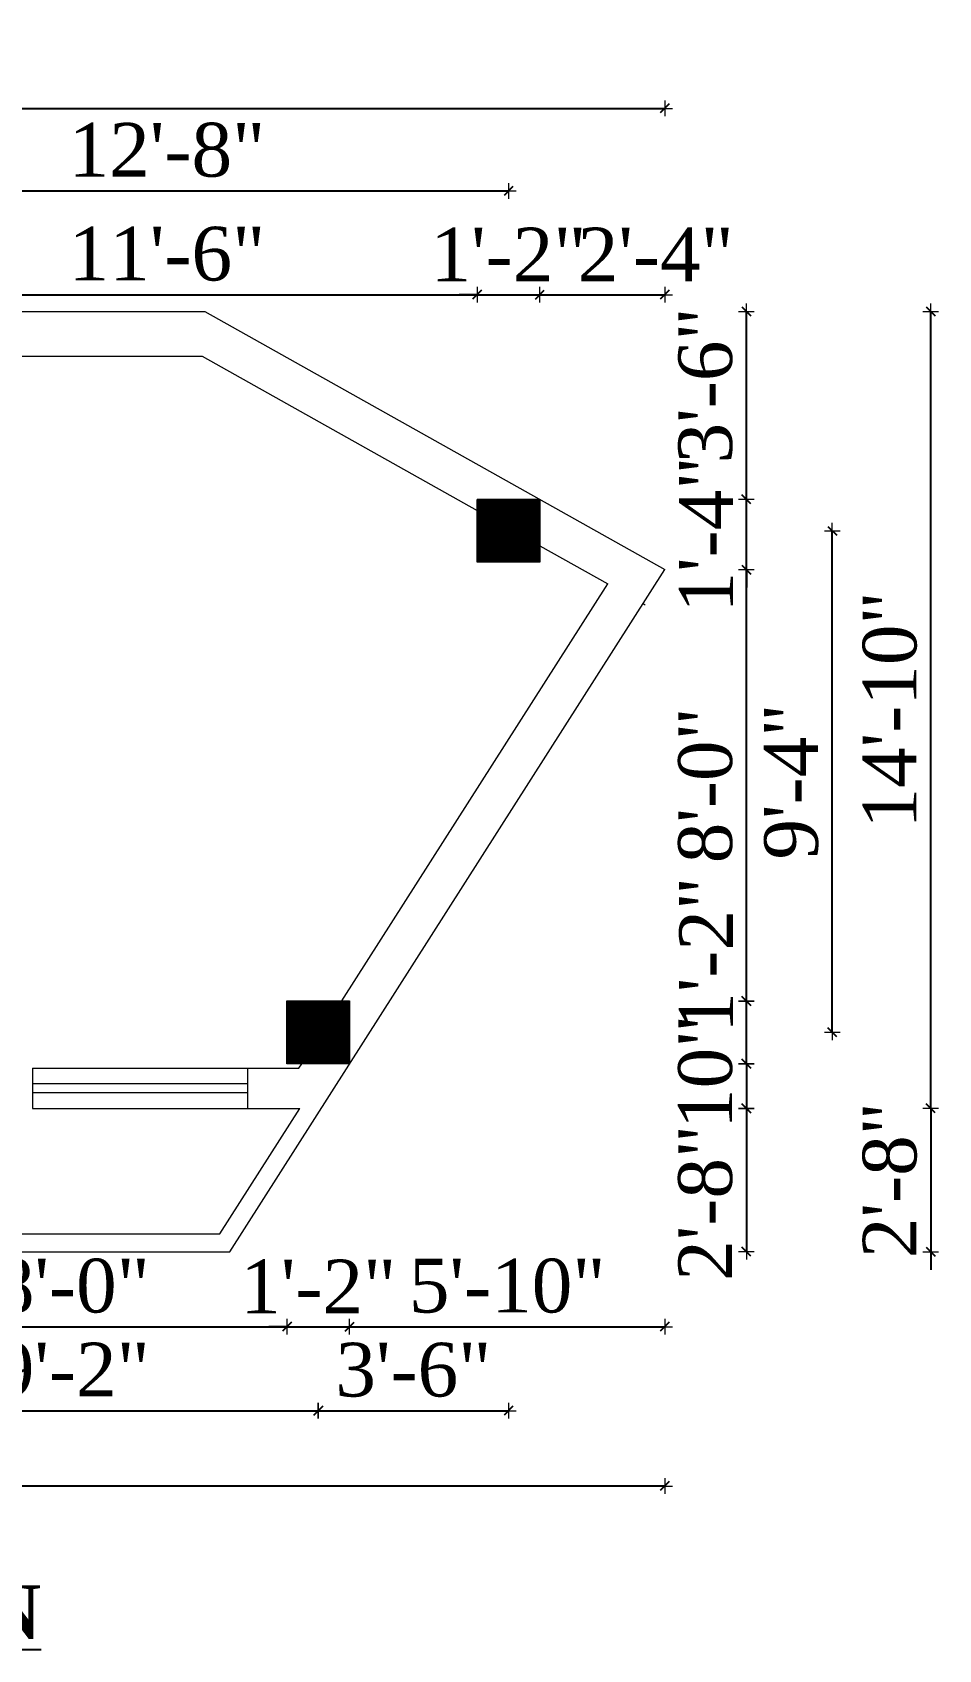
# Model space of a CAD drawing. Header units: inches. Extents: x 4069 to 291496, y -47643 to 12535.
# Drawn here: x 38452.9 to 38655.1, y 916.4 to 1277.6 of the extents above; entities that cross this region are included whole.
import ezdxf

# ---------------------------------------------------------------- set-up
doc = ezdxf.new("R2010")
doc.units = ezdxf.units.IN
doc.header["$LTSCALE"] = 5
doc.header["$MEASUREMENT"] = 0
doc.layers.add('A-WALL', color=7, linetype='Continuous', lineweight=9)
doc.layers.add('Dimension', color=7, linetype='Continuous', lineweight=18)
doc.layers.add('dim line', color=7, linetype='Continuous', lineweight=15, true_color=0xfab2b2)
doc.layers.add('TEXT', color=6, linetype='Continuous')
doc.styles.add('ordinary', font='times.ttf')
doc.dimstyles.new('Copy of 96', dxfattribs={"dimtxt": 7, "dimasz": 4, "dimexe": 0.5, "dimexo": 0.5, "dimgap": 3, "dimtad": 1, "dimdec": 1, "dimzin": 11, "dimdsep": 46, "dimlunit": 4, "dimtxsty": 'ordinary', "dimblk": 'OBLIQUE', "dimcen": 0.09, "dimse1": 1, "dimse2": 1, "dimclrt": 6, "dimazin": 0, "dimtfac": 1, "dimtdec": 1, "dimtix": 1, "dimtmove": 2, "dimatfit": 3, "dimldrblk": 'leader', "dimfxl": 0.5, "dimfxlon": 1, "dimtolj": 1, "dimtzin": 0, "dimarcsym": 0})
pattern_1 = [(45, (13867.98235, -442.42636), (-0.08838834765, 0.08838834765), [])]

# ---------------------------------------------------------------- blocks, each defined once
blk = doc.blocks.new('oblique')
at = {"color": 0, "lineweight": -2}
blk.add_line((0.25, 0.25), (-0.25, -0.25), dxfattribs=at)
at = {"layer": 'dim line', "lineweight": 9}
for p, q in [((-0.4375, 0), (0.4375, 0)), ((0, 0.4375), (0, -0.4375))]:
    blk.add_line(p, q, dxfattribs=at)
blk = doc.blocks.new('*D1755')
at = {"layer": 'A-WALL', "color": 0, "lineweight": -2, "ltscale": 5, "transparency": 16777216}
blk.add_line((38413.68, 988.54), (38509.68, 988.54), dxfattribs=at)
at = {"layer": 'Defpoints', "color": 0, "ltscale": 5, "transparency": 16777216}
for p in [(38413.68, 1047.29, -58.17), (38509.68, 1047.29), (38509.68, 988.54)]:
    blk.add_point(p, dxfattribs=at)
at = {"layer": 'A-WALL', "color": 0, "lineweight": -2, "ltscale": 5, "transparency": 16777216, "xscale": 4, "yscale": 4, "zscale": 4, "rotation": 180}
blk.add_blockref('oblique', (38413.68, 988.54), dxfattribs=at)
at = {"layer": 'A-WALL', "color": 0, "lineweight": -2, "ltscale": 5, "transparency": 16777216, "xscale": 4, "yscale": 4, "zscale": 4}
blk.add_blockref('oblique', (38509.68, 988.54), dxfattribs=at)
at = {"layer": 'A-WALL', "color": 6, "ltscale": 5, "transparency": 16777216, "insert": (38461.68, 997.64), "char_height": 12, "attachment_point": 5, "style": 'ordinary'}
blk.add_mtext('\\A1;8\'-0"', dxfattribs=at)
blk = doc.blocks.new('_OBLIQUE')
at = {"color": 0, "linetype": 'ByBlock'}
blk.add_line((-0.5, -0.5), (0.5, 0.5), dxfattribs=at)
blk = doc.blocks.new('leader')
at = {"layer": 'Dimension'}
for p, q in [((0, -4.328), (0, 4.328)), ((-4.424, 0), (4.424, 0))]:
    blk.add_line(p, q, dxfattribs=at)
blk = doc.blocks.new('*D1756')
at = {"layer": 'A-WALL', "color": 0, "lineweight": -2, "ltscale": 5, "transparency": 16777216}
for p, q in [((38509.68, 988.54), (38505.68, 988.54)), ((38509.68, 988.54), (38523.68, 988.54)), ((38523.68, 988.54), (38527.68, 988.54))]:
    blk.add_line(p, q, dxfattribs=at)
at = {"layer": 'Defpoints', "color": 0, "ltscale": 5, "transparency": 16777216}
for p in [(38509.68, 1047.29), (38523.68, 1047.29, -58.17), (38523.68, 988.54)]:
    blk.add_point(p, dxfattribs=at)
at = {"layer": 'A-WALL', "color": 0, "lineweight": -2, "ltscale": 5, "transparency": 16777216, "xscale": 4, "yscale": 4, "zscale": 4}
blk.add_blockref('oblique', (38509.68, 988.54), dxfattribs=at)
at = {"layer": 'A-WALL', "color": 0, "lineweight": -2, "ltscale": 5, "transparency": 16777216, "xscale": 4, "yscale": 4, "zscale": 4, "rotation": 180}
blk.add_blockref('oblique', (38523.68, 988.54), dxfattribs=at)
at = {"layer": 'A-WALL', "color": 6, "ltscale": 5, "transparency": 16777216, "insert": (38516.68, 997.54), "char_height": 12, "attachment_point": 5, "style": 'ordinary'}
blk.add_mtext('\\A1;1\'-2"', dxfattribs=at)
blk = doc.blocks.new('*D1758')
at = {"layer": 'A-WALL', "color": 0, "lineweight": -2, "ltscale": 5, "transparency": 16777216}
blk.add_line((38406.68, 969.79), (38516.68, 969.79), dxfattribs=at)
at = {"layer": 'Defpoints', "color": 0, "ltscale": 5, "transparency": 16777216}
for p in [(38406.68, 1054.29, -58.17), (38516.68, 1054.29, -58.17), (38516.68, 969.79)]:
    blk.add_point(p, dxfattribs=at)
at = {"layer": 'A-WALL', "color": 0, "lineweight": -2, "ltscale": 5, "transparency": 16777216, "xscale": 4, "yscale": 4, "zscale": 4, "rotation": 180}
blk.add_blockref('oblique', (38406.68, 969.79), dxfattribs=at)
at = {"layer": 'A-WALL', "color": 0, "lineweight": -2, "ltscale": 5, "transparency": 16777216, "xscale": 4, "yscale": 4, "zscale": 4}
blk.add_blockref('oblique', (38516.68, 969.79), dxfattribs=at)
at = {"layer": 'A-WALL', "color": 6, "ltscale": 5, "transparency": 16777216, "insert": (38461.68, 978.91), "char_height": 12, "attachment_point": 5, "style": 'ordinary'}
blk.add_mtext('\\A1;9\'-2"', dxfattribs=at)
blk = doc.blocks.new('*D1711')
at = {"layer": 'A-WALL', "color": 0, "lineweight": -2, "ltscale": 5, "transparency": 16777216}
blk.add_line((38594.02, 952.98), (38180.35, 952.98), dxfattribs=at)
at = {"layer": 'Defpoints', "color": 0, "ltscale": 5, "transparency": 16777216}
for p in [(38594.02, 1157.63, -58), (38180.35, 1047.29, -58.17), (38180.35, 952.98)]:
    blk.add_point(p, dxfattribs=at)
at = {"layer": 'A-WALL', "color": 0, "lineweight": -2, "ltscale": 5, "transparency": 16777216, "xscale": 4, "yscale": 4, "zscale": 4, "rotation": 180}
blk.add_blockref('oblique', (38180.35, 952.98), dxfattribs=at)
at = {"layer": 'A-WALL', "color": 0, "lineweight": -2, "ltscale": 5, "transparency": 16777216, "xscale": 4, "yscale": 4, "zscale": 4}
blk.add_blockref('oblique', (38594.02, 952.98), dxfattribs=at)
at = {"layer": 'A-WALL', "color": 6, "ltscale": 5, "transparency": 16777216, "insert": (38387.18, 962.08), "char_height": 12, "attachment_point": 5, "style": 'ordinary'}
blk.add_mtext('\\A1;34\'-6"', dxfattribs=at)
blk = doc.blocks.new('*D1713')
at = {"layer": 'A-WALL', "color": 0, "lineweight": -2, "ltscale": 5, "transparency": 16777216}
blk.add_line((38413.68, 1219), (38552.14, 1219), dxfattribs=at)
at = {"layer": 'Defpoints', "color": 0, "ltscale": 5, "transparency": 16777216}
for p in [(38552.14, 1219), (38413.68, 1173.29, -58.17), (38552.14, 1173.29, -58.17)]:
    blk.add_point(p, dxfattribs=at)
at = {"layer": 'A-WALL', "color": 0, "lineweight": -2, "ltscale": 5, "transparency": 16777216, "xscale": 4, "yscale": 4, "zscale": 4, "rotation": 180}
blk.add_blockref('oblique', (38413.68, 1219), dxfattribs=at)
at = {"layer": 'A-WALL', "color": 0, "lineweight": -2, "ltscale": 5, "transparency": 16777216, "xscale": 4, "yscale": 4, "zscale": 4}
blk.add_blockref('oblique', (38552.14, 1219), dxfattribs=at)
at = {"layer": 'A-WALL', "color": 6, "ltscale": 5, "transparency": 16777216, "insert": (38482.91, 1228.11), "char_height": 12, "attachment_point": 5, "style": 'ordinary'}
blk.add_mtext('\\A1;11\'-6"', dxfattribs=at)
blk = doc.blocks.new('*D1763')
at = {"layer": 'A-WALL', "color": 0, "lineweight": -2, "ltscale": 5, "transparency": 16777216}
for p, q in [((38552.14, 1219), (38548.14, 1219)), ((38552.14, 1219), (38566.14, 1219)), ((38566.14, 1219), (38570.14, 1219))]:
    blk.add_line(p, q, dxfattribs=at)
at = {"layer": 'Defpoints', "color": 0, "ltscale": 5, "transparency": 16777216}
for p in [(38566.14, 1219), (38552.14, 1173.29, -58.17), (38566.14, 1173.29, -58.17)]:
    blk.add_point(p, dxfattribs=at)
at = {"layer": 'A-WALL', "color": 0, "lineweight": -2, "ltscale": 5, "transparency": 16777216, "xscale": 4, "yscale": 4, "zscale": 4}
blk.add_blockref('oblique', (38552.14, 1219), dxfattribs=at)
at = {"layer": 'A-WALL', "color": 0, "lineweight": -2, "ltscale": 5, "transparency": 16777216, "xscale": 4, "yscale": 4, "zscale": 4, "rotation": 180}
blk.add_blockref('oblique', (38566.14, 1219), dxfattribs=at)
at = {"layer": 'A-WALL', "color": 6, "ltscale": 5, "transparency": 16777216, "insert": (38559.14, 1228), "char_height": 12, "attachment_point": 5, "style": 'ordinary'}
blk.add_mtext('\\A1;1\'-2"', dxfattribs=at)
blk = doc.blocks.new('*D1765')
at = {"layer": 'A-WALL', "color": 0, "lineweight": -2, "ltscale": 5, "transparency": 16777216}
blk.add_line((38406.68, 1242.2), (38559.14, 1242.2), dxfattribs=at)
at = {"layer": 'Defpoints', "color": 0, "ltscale": 5, "transparency": 16777216}
for p in [(38559.14, 1242.2), (38406.68, 1166.29, -58.17), (38559.14, 1166.29, -58.17)]:
    blk.add_point(p, dxfattribs=at)
at = {"layer": 'A-WALL', "color": 0, "lineweight": -2, "ltscale": 5, "transparency": 16777216, "xscale": 4, "yscale": 4, "zscale": 4, "rotation": 180}
blk.add_blockref('oblique', (38406.68, 1242.2), dxfattribs=at)
at = {"layer": 'A-WALL', "color": 0, "lineweight": -2, "ltscale": 5, "transparency": 16777216, "xscale": 4, "yscale": 4, "zscale": 4}
blk.add_blockref('oblique', (38559.14, 1242.2), dxfattribs=at)
at = {"layer": 'A-WALL', "color": 6, "ltscale": 5, "transparency": 16777216, "insert": (38482.91, 1251.3), "char_height": 12, "attachment_point": 5, "style": 'ordinary'}
blk.add_mtext('\\A1;12\'-8"', dxfattribs=at)
blk = doc.blocks.new('*D1715')
at = {"layer": 'A-WALL', "color": 0, "lineweight": -2, "ltscale": 5, "transparency": 16777216}
blk.add_line((38181.17, 1260.63), (38594.02, 1260.63), dxfattribs=at)
at = {"layer": 'Defpoints', "color": 0, "ltscale": 5, "transparency": 16777216}
for p in [(38594.02, 1260.63), (38181.17, 1173.29, -58.17), (38594.02, 1157.63, -58)]:
    blk.add_point(p, dxfattribs=at)
at = {"layer": 'A-WALL', "color": 0, "lineweight": -2, "ltscale": 5, "transparency": 16777216, "xscale": 4, "yscale": 4, "zscale": 4, "rotation": 180}
blk.add_blockref('oblique', (38181.17, 1260.63), dxfattribs=at)
at = {"layer": 'A-WALL', "color": 0, "lineweight": -2, "ltscale": 5, "transparency": 16777216, "xscale": 4, "yscale": 4, "zscale": 4}
blk.add_blockref('oblique', (38594.02, 1260.63), dxfattribs=at)
at = {"layer": 'A-WALL', "color": 6, "ltscale": 5, "transparency": 16777216, "insert": (38387.59, 1269.73), "char_height": 12, "attachment_point": 5, "style": 'ordinary'}
blk.add_mtext('\\A1;34\'-5"', dxfattribs=at)
blk = doc.blocks.new('*D1767')
at = {"layer": 'A-WALL', "color": 0, "lineweight": -2, "ltscale": 5, "transparency": 16777216}
blk.add_line((38566.14, 1219), (38594.02, 1219), dxfattribs=at)
at = {"layer": 'Defpoints', "color": 0, "ltscale": 5, "transparency": 16777216}
for p in [(38594.02, 1219), (38566.14, 1173.29, -58.17), (38594.02, 1157.63, -58.17)]:
    blk.add_point(p, dxfattribs=at)
at = {"layer": 'A-WALL', "color": 0, "lineweight": -2, "ltscale": 5, "transparency": 16777216, "xscale": 4, "yscale": 4, "zscale": 4, "rotation": 180}
blk.add_blockref('oblique', (38566.14, 1219), dxfattribs=at)
at = {"layer": 'A-WALL', "color": 0, "lineweight": -2, "ltscale": 5, "transparency": 16777216, "xscale": 4, "yscale": 4, "zscale": 4}
blk.add_blockref('oblique', (38594.02, 1219), dxfattribs=at)
at = {"layer": 'A-WALL', "color": 6, "ltscale": 5, "transparency": 16777216, "insert": (38592.01, 1228), "char_height": 12, "attachment_point": 5, "style": 'ordinary'}
blk.add_mtext('\\A1;2\'-4"', dxfattribs=at)
blk = doc.blocks.new('*D1768')
at = {"layer": 'A-WALL', "color": 0, "lineweight": -2, "ltscale": 5, "transparency": 16777216}
blk.add_line((38523.68, 988.54), (38594.02, 988.54), dxfattribs=at)
at = {"layer": 'Defpoints', "color": 0, "ltscale": 5, "transparency": 16777216}
for p in [(38594.02, 1157.63, -116.34), (38523.68, 1047.29, -58.17), (38594.02, 988.54)]:
    blk.add_point(p, dxfattribs=at)
at = {"layer": 'A-WALL', "color": 0, "lineweight": -2, "ltscale": 5, "transparency": 16777216, "xscale": 4, "yscale": 4, "zscale": 4, "rotation": 180}
blk.add_blockref('oblique', (38523.68, 988.54), dxfattribs=at)
at = {"layer": 'A-WALL', "color": 0, "lineweight": -2, "ltscale": 5, "transparency": 16777216, "xscale": 4, "yscale": 4, "zscale": 4}
blk.add_blockref('oblique', (38594.02, 988.54), dxfattribs=at)
at = {"layer": 'A-WALL', "color": 6, "ltscale": 5, "transparency": 16777216, "insert": (38558.85, 997.64), "char_height": 12, "attachment_point": 5, "style": 'ordinary'}
blk.add_mtext('\\A1;5\'-10"', dxfattribs=at)
blk = doc.blocks.new('*D1720')
at = {"layer": 'A-WALL', "color": 0, "lineweight": -2, "ltscale": 5, "transparency": 16777216}
blk.add_line((38612.23, 1047.29), (38612.23, 1061.29), dxfattribs=at)
at = {"layer": 'Defpoints', "color": 0, "ltscale": 5, "transparency": 16777216}
for p in [(38523.68, 1061.29, -58.17), (38612.23, 1061.29), (38523.68, 1047.29, -58.17)]:
    blk.add_point(p, dxfattribs=at)
at = {"layer": 'A-WALL', "color": 0, "lineweight": -2, "ltscale": 5, "transparency": 16777216, "xscale": 4, "yscale": 4, "zscale": 4}
for p, rotation in [((38612.23, 1061.29), 90), ((38612.23, 1047.29), 270)]:
    blk.add_blockref('oblique', p, dxfattribs=dict(at, rotation=rotation))
at = {"layer": 'A-WALL', "color": 6, "ltscale": 5, "transparency": 16777216, "insert": (38603.23, 1071.6), "char_height": 12, "attachment_point": 5, "rotation": 90, "style": 'ordinary'}
blk.add_mtext('\\A1;1\'-2"', dxfattribs=at)
blk = doc.blocks.new('*D1721')
at = {"layer": 'A-WALL', "color": 0, "lineweight": -2, "ltscale": 5, "transparency": 16777216}
blk.add_line((38653.4, 1037.29), (38653.4, 1215.29), dxfattribs=at)
at = {"layer": 'Defpoints', "color": 0, "ltscale": 5, "transparency": 16777216}
for p in [(38491.36, 1215.29, -58.17), (38653.4, 1215.29), (38517.31, 1037.29, -58.17)]:
    blk.add_point(p, dxfattribs=at)
at = {"layer": 'A-WALL', "color": 0, "lineweight": -2, "ltscale": 5, "transparency": 16777216, "xscale": 4, "yscale": 4, "zscale": 4}
for p, rotation in [((38653.4, 1215.29), 90), ((38653.4, 1037.29), 270)]:
    blk.add_blockref('oblique', p, dxfattribs=dict(at, rotation=rotation))
at = {"layer": 'A-WALL', "color": 6, "ltscale": 5, "transparency": 16777216, "insert": (38644.29, 1126.29), "char_height": 12, "attachment_point": 5, "rotation": 90, "style": 'ordinary'}
blk.add_mtext('\\A1;14\'-10"', dxfattribs=at)
blk = doc.blocks.new('*D1722')
at = {"layer": 'A-WALL', "color": 0, "lineweight": -2, "ltscale": 5, "transparency": 16777216}
blk.add_line((38612.23, 1061.29), (38612.23, 1157.63), dxfattribs=at)
at = {"layer": 'Defpoints', "color": 0, "ltscale": 5, "transparency": 16777216}
for p in [(38594.02, 1157.63, -116.34), (38612.23, 1157.63), (38523.68, 1061.29, -58.17)]:
    blk.add_point(p, dxfattribs=at)
at = {"layer": 'A-WALL', "color": 0, "lineweight": -2, "ltscale": 5, "transparency": 16777216, "xscale": 4, "yscale": 4, "zscale": 4}
for p, rotation in [((38612.23, 1157.63), 90), ((38612.23, 1061.29), 270)]:
    blk.add_blockref('oblique', p, dxfattribs=dict(at, rotation=rotation))
at = {"layer": 'A-WALL', "color": 6, "ltscale": 5, "transparency": 16777216, "insert": (38603.12, 1109.46), "char_height": 12, "attachment_point": 5, "rotation": 90, "style": 'ordinary'}
blk.add_mtext('\\A1;8\'-0"', dxfattribs=at)
blk = doc.blocks.new('*D1723')
at = {"layer": 'A-WALL', "color": 0, "lineweight": -2, "ltscale": 5, "transparency": 16777216}
for p, q in [((38612.23, 1173.29), (38612.23, 1177.29)), ((38612.23, 1157.63), (38612.23, 1173.29)), ((38612.23, 1157.63), (38612.23, 1153.63))]:
    blk.add_line(p, q, dxfattribs=at)
at = {"layer": 'Defpoints', "color": 0, "ltscale": 5, "transparency": 16777216}
for p in [(38566.14, 1173.29, -58.17), (38612.23, 1173.29), (38594.02, 1157.63, -116.34)]:
    blk.add_point(p, dxfattribs=at)
at = {"layer": 'A-WALL', "color": 0, "lineweight": -2, "ltscale": 5, "transparency": 16777216, "xscale": 4, "yscale": 4, "zscale": 4}
for p, rotation in [((38612.23, 1173.29), 270), ((38612.23, 1157.63), 90)]:
    blk.add_blockref('oblique', p, dxfattribs=dict(at, rotation=rotation))
at = {"layer": 'A-WALL', "color": 6, "ltscale": 5, "transparency": 16777216, "insert": (38603.23, 1165.46), "char_height": 12, "attachment_point": 5, "rotation": 90, "style": 'ordinary'}
blk.add_mtext('\\A1;1\'-4"', dxfattribs=at)
blk = doc.blocks.new('*D1724')
at = {"layer": 'A-WALL', "color": 0, "lineweight": -2, "ltscale": 5, "transparency": 16777216}
blk.add_line((38612.23, 1047.29), (38612.23, 1037.29), dxfattribs=at)
at = {"layer": 'Defpoints', "color": 0, "ltscale": 5, "transparency": 16777216}
for p in [(38523.68, 1047.29, -58.17), (38517.31, 1037.29, -58), (38612.23, 1037.29)]:
    blk.add_point(p, dxfattribs=at)
at = {"layer": 'A-WALL', "color": 0, "lineweight": -2, "ltscale": 5, "transparency": 16777216, "xscale": 4, "yscale": 4, "zscale": 4}
for p, rotation in [((38612.23, 1047.29), 90), ((38612.23, 1037.29), 270)]:
    blk.add_blockref('oblique', p, dxfattribs=dict(at, rotation=rotation))
at = {"layer": 'A-WALL', "color": 6, "ltscale": 5, "transparency": 16777216, "insert": (38603.12, 1045.48), "char_height": 12, "attachment_point": 5, "rotation": 90, "style": 'ordinary'}
blk.add_mtext('\\A1;10"', dxfattribs=at)
blk = doc.blocks.new('*D1726')
at = {"layer": 'A-WALL', "color": 0, "lineweight": -2, "ltscale": 5, "transparency": 16777216}
blk.add_line((38631.4, 1054.29), (38631.4, 1166.29), dxfattribs=at)
at = {"layer": 'Defpoints', "color": 0, "ltscale": 5, "transparency": 16777216}
for p in [(38559.14, 1166.29, -58.17), (38631.4, 1166.29), (38516.68, 1054.29, -58.17)]:
    blk.add_point(p, dxfattribs=at)
at = {"layer": 'A-WALL', "color": 0, "lineweight": -2, "ltscale": 5, "transparency": 16777216, "xscale": 4, "yscale": 4, "zscale": 4}
for p, rotation in [((38631.4, 1166.29), 90), ((38631.4, 1054.29), 270)]:
    blk.add_blockref('oblique', p, dxfattribs=dict(at, rotation=rotation))
at = {"layer": 'A-WALL', "color": 6, "ltscale": 5, "transparency": 16777216, "insert": (38622.28, 1110.29), "char_height": 12, "attachment_point": 5, "rotation": 90, "style": 'ordinary'}
blk.add_mtext('\\A1;9\'-4"', dxfattribs=at)
blk = doc.blocks.new('*D1727')
at = {"layer": 'A-WALL', "color": 0, "lineweight": -2, "ltscale": 5, "transparency": 16777216}
blk.add_line((38612.23, 1173.29), (38612.23, 1215.29), dxfattribs=at)
at = {"layer": 'Defpoints', "color": 0, "ltscale": 5, "transparency": 16777216}
for p in [(38491.36, 1215.29, -58.17), (38612.23, 1215.29), (38566.14, 1173.29, -58.17)]:
    blk.add_point(p, dxfattribs=at)
at = {"layer": 'A-WALL', "color": 0, "lineweight": -2, "ltscale": 5, "transparency": 16777216, "xscale": 4, "yscale": 4, "zscale": 4}
for p, rotation in [((38612.23, 1215.29), 90), ((38612.23, 1173.29), 270)]:
    blk.add_blockref('oblique', p, dxfattribs=dict(at, rotation=rotation))
at = {"layer": 'A-WALL', "color": 6, "ltscale": 5, "transparency": 16777216, "insert": (38603.12, 1198.76), "char_height": 12, "attachment_point": 5, "rotation": 90, "style": 'ordinary'}
blk.add_mtext('\\A1;3\'-6"', dxfattribs=at)
blk = doc.blocks.new('*D1771')
at = {"layer": 'A-WALL', "color": 0, "lineweight": -2, "ltscale": 5, "transparency": 16777216}
blk.add_line((38612.23, 1037.29), (38612.23, 1005.29), dxfattribs=at)
at = {"layer": 'Defpoints', "color": 0, "ltscale": 5, "transparency": 16777216}
for p in [(38517.31, 1037.29, -58), (38496.91, 1005.29, -58.17), (38612.23, 1005.29)]:
    blk.add_point(p, dxfattribs=at)
at = {"layer": 'A-WALL', "color": 0, "lineweight": -2, "ltscale": 5, "transparency": 16777216, "xscale": 4, "yscale": 4, "zscale": 4}
for p, rotation in [((38612.23, 1037.29), 90), ((38612.23, 1005.29), 270)]:
    blk.add_blockref('oblique', p, dxfattribs=dict(at, rotation=rotation))
at = {"layer": 'A-WALL', "color": 6, "ltscale": 5, "transparency": 16777216, "insert": (38603.12, 1016.21), "char_height": 12, "attachment_point": 5, "rotation": 90, "style": 'ordinary'}
blk.add_mtext('\\A1;2\'-8"', dxfattribs=at)
blk = doc.blocks.new('*D1728')
at = {"layer": 'A-WALL', "color": 0, "lineweight": -2, "ltscale": 5, "transparency": 16777216}
for p, q in [((38653.4, 1037.29), (38653.4, 1041.29)), ((38653.4, 1037.29), (38653.4, 1005.29)), ((38653.4, 1005.29), (38653.4, 1001.29))]:
    blk.add_line(p, q, dxfattribs=at)
at = {"layer": 'Defpoints', "color": 0, "ltscale": 5, "transparency": 16777216}
for p in [(38517.31, 1037.29, -58.17), (38496.91, 1005.29, -58), (38653.4, 1005.29)]:
    blk.add_point(p, dxfattribs=at)
at = {"layer": 'A-WALL', "color": 0, "lineweight": -2, "ltscale": 5, "transparency": 16777216, "xscale": 4, "yscale": 4, "zscale": 4}
for p, rotation in [((38653.4, 1037.29), 270), ((38653.4, 1005.29), 90)]:
    blk.add_blockref('oblique', p, dxfattribs=dict(at, rotation=rotation))
at = {"layer": 'A-WALL', "color": 6, "ltscale": 5, "transparency": 16777216, "insert": (38644.29, 1021.29), "char_height": 12, "attachment_point": 5, "rotation": 90, "style": 'ordinary'}
blk.add_mtext('\\A1;2\'-8"', dxfattribs=at)
blk = doc.blocks.new('*D1772')
at = {"layer": 'A-WALL', "color": 0, "lineweight": -2, "ltscale": 5, "transparency": 16777216}
blk.add_line((38516.68, 969.79), (38559.14, 969.79), dxfattribs=at)
at = {"layer": 'Defpoints', "color": 0, "ltscale": 5, "transparency": 16777216}
for p in [(38559.14, 1166.29, -58.17), (38516.68, 1054.29, -58.17), (38559.14, 969.79)]:
    blk.add_point(p, dxfattribs=at)
at = {"layer": 'A-WALL', "color": 0, "lineweight": -2, "ltscale": 5, "transparency": 16777216, "xscale": 4, "yscale": 4, "zscale": 4, "rotation": 180}
blk.add_blockref('oblique', (38516.68, 969.79), dxfattribs=at)
at = {"layer": 'A-WALL', "color": 0, "lineweight": -2, "ltscale": 5, "transparency": 16777216, "xscale": 4, "yscale": 4, "zscale": 4}
blk.add_blockref('oblique', (38559.14, 969.79), dxfattribs=at)
at = {"layer": 'A-WALL', "color": 6, "ltscale": 5, "transparency": 16777216, "insert": (38537.91, 978.89), "char_height": 12, "attachment_point": 5, "style": 'ordinary'}
blk.add_mtext('\\A1;3\'-6"', dxfattribs=at)

msp = doc.modelspace()

# ---------------------------------------------------------------- hatches: boundary and pattern name
at = {"layer": 'A-WALL', "ltscale": 5}
h = msp.add_hatch(dxfattribs=at)
h.set_pattern_fill('ANSI31', color=256)
h.set_pattern_definition(pattern_1)
h.paths.add_polyline_path([(38552.13511, 1159.29479), (38566.13511, 1159.29479), (38566.13511, 1173.29479), (38552.13511, 1173.29479)])
h = msp.add_hatch(dxfattribs=at)
h.set_pattern_fill('ANSI31', color=256)
h.set_pattern_definition(pattern_1)
h.paths.add_polyline_path([(38509.68148, 1061.29479), (38509.68148, 1047.29479), (38523.68148, 1047.29479), (38523.68148, 1061.29479)])

# ---------------------------------------------------------------- linework, layer by layer
for p, q in [((38181.44476, 1215.29479), (38491.35567, 1215.29479)), ((38491.35567, 1215.29479), (38594.01853, 1157.63402)), ((38190.37966, 1205.29479), (38490.78167, 1205.29479)), ((38490.78167, 1205.29479), (38552.17279, 1170.81436)), ((38566.13511, 1173.29479), (38552.13511, 1173.29479)), ((38566.13511, 1162.9724), (38581.31394, 1154.44718)), ((38496.90809, 1005.29479), (38594.01853, 1157.63402)), ((38521.93285, 1061.29479), (38581.31394, 1154.44718)), ((38589.17318, 1150.03303), (38589.61123, 1149.787)), ((38452.87093, 1046.29479), (38512.37093, 1046.29479)), ((38452.87093, 1046.29479), (38452.87093, 1037.29479)), ((38500.87093, 1046.29479), (38500.87093, 1037.29479)), ((38512.37093, 1046.29479), (38513.00839, 1047.29479)), ((38500.87093, 1042.79479), (38452.87093, 1042.79479)), ((38500.87093, 1040.79479), (38452.87093, 1040.79479)), ((38452.87093, 1037.29479), (38512.56327, 1037.29479)), ((38494.71434, 1009.29479), (38512.56327, 1037.29479)), ((38184.09982, 1009.29479), (38494.71434, 1009.29479)), ((38180.07362, 1005.29479), (38496.90809, 1005.29479))]:
    msp.add_line(p, q, dxfattribs=at)
for points in [[(38552.13511, 1173.29479), (38566.13511, 1173.29479), (38566.13511, 1159.29479), (38552.13511, 1159.29479)], [(38509.68148, 1061.29479), (38523.68148, 1061.29479), (38523.68148, 1047.29479), (38509.68148, 1047.29479)]]:
    msp.add_lwpolyline(points, close=True, dxfattribs=at)

# ---------------------------------------------------------------- texts
at = {"layer": 'TEXT', "insert": (38363.71398, 918.65651, 58.16904), "char_height": 12, "width": 219.8150831, "attachment_point": 8, "rotation": 359.9996119, "style": 'ordinary'}
msp.add_mtext('{\\fTimes New Roman|b1|i0|c0|p18;\\LTHIRD FLOOR PLAN}', dxfattribs=at)

# ---------------------------------------------------------------- dimensions: what is measured, and where the dimension line sits
at = {"layer": 'A-WALL', "ltscale": 5}
for base, p1, p2, picture, middle in [((38594.01853, 1260.62989, 58.16904), (38181.17053, 1173.29479), (38594.01853, 1157.63402, 0.16904), '*D1715', (38387.59453, 1269.73371, 58.16904)), ((38559.13511, 1242.19709, 58.16904), (38406.68148, 1166.29479), (38559.13511, 1166.29479), '*D1765', (38482.9083, 1251.30091, 58.16904)), ((38552.13511, 1219.00391, 58.16904), (38413.68148, 1173.29479), (38552.13511, 1173.29479), '*D1713', (38482.9083, 1228.10773, 58.16904)), ((38566.13511, 1219.00391, 58.16904), (38552.13511, 1173.29479), (38566.13511, 1173.29479), '*D1763', (38559.13511, 1228.00391, 58.16904)), ((38559.13511, 969.7854, 58.16904), (38516.68148, 1054.29479), (38559.13511, 1166.29479), '*D1772', (38537.9083, 978.88922, 58.16904)), ((38180.34785, 952.97814, 58.16904), (38594.01853, 1157.63402, 0.16904), (38180.34785, 1047.29479), '*D1711', (38387.18319, 962.08197, 58.16904)), ((38594.01853, 988.5382, 58.16904), (38523.68148, 1047.29479), (38594.01853, 1157.63402, -58.16904), '*D1768', (38558.85001, 997.64202, 58.16904)), ((38516.68148, 969.7854, 58.16904), (38406.68148, 1054.29479), (38516.68148, 1054.29479), '*D1758', (38461.68148, 978.90653, 58.16904)), ((38509.68148, 988.5382, 58.16904), (38413.68148, 1047.29479), (38509.68148, 1047.29479, 58.16904), '*D1755', (38461.68148, 997.64202, 58.16904)), ((38523.68148, 988.5382, 58.16904), (38509.68148, 1047.29479, 58.16904), (38523.68148, 1047.29479), '*D1756', (38516.68148, 997.5382, 58.16904))]:
    dim = msp.add_linear_dim(base=base, p1=p1, p2=p2, dimstyle='Copy of 96', override={"dimtxt": 12, "dimdec": 0, "dimblk": 'oblique', "dimtdec": 0, "dimarcsym": 1}, dxfattribs=at)
    dim.commit()
    dim.dimension.update_dxf_attribs({"geometry": picture, "text_midpoint": middle})
dim = msp.add_linear_dim(base=(38594.01853, 1219.00391, 58.16904), p1=(38566.13511, 1173.29479), p2=(38594.01853, 1157.63402), dimstyle='Copy of 96', override={"dimtxt": 12, "dimdec": 0, "dimblk": 'oblique', "dimtdec": 0, "dimarcsym": 1}, dxfattribs=at)
dim.commit()
dim.dimension.update_dxf_attribs({"geometry": '*D1767', "text_midpoint": (38592.01043, 1228.00391, 58.16904), "dimtype": 160})
for base, p1, p2, picture, middle in [((38653.39699, 1215.29479, 58.16904), (38517.30687, 1037.29479), (38491.35567, 1215.29479), '*D1721', (38644.29317, 1126.29479, 58.16904)), ((38612.22775, 1173.29479, 58.16904), (38594.01853, 1157.63402, -58.16904), (38566.13511, 1173.29479), '*D1723', (38603.22775, 1165.4644, 58.16904)), ((38631.40302, 1166.29479, 58.16904), (38516.68148, 1054.29479), (38559.13511, 1166.29479), '*D1726', (38622.28189, 1110.29479, 58.16904)), ((38612.22775, 1157.63402, 58.16904), (38523.68148, 1061.29479), (38594.01853, 1157.63402, -58.16904), '*D1722', (38603.12393, 1109.4644, 58.16904)), ((38653.39699, 1005.29479, 58.16904), (38517.30687, 1037.29479), (38496.90809, 1005.29479, 0.16904), '*D1728', (38644.29317, 1021.29479, 58.16904))]:
    dim = msp.add_linear_dim(base=base, p1=p1, p2=p2, angle=90, dimstyle='Copy of 96', override={"dimtxt": 12, "dimdec": 0, "dimblk": 'oblique', "dimtdec": 0, "dimarcsym": 1}, dxfattribs=at)
    dim.commit()
    dim.dimension.update_dxf_attribs({"geometry": picture, "text_midpoint": middle})
for base, p1, p2, picture, middle in [((38612.22775, 1215.29479, 58.16904), (38566.13511, 1173.29479), (38491.35567, 1215.29479), '*D1727', (38603.12393, 1198.7624, 58.16904)), ((38612.22775, 1061.29479, 58.16904), (38523.68148, 1047.29479), (38523.68148, 1061.29479), '*D1720', (38603.22775, 1071.59677, 58.16904)), ((38612.22775, 1037.29479, 58.16904), (38523.68148, 1047.29479), (38517.30687, 1037.29479, 0.16904), '*D1724', (38603.12393, 1045.48205, 58.16904)), ((38612.22775, 1005.29479, 58.16904), (38517.30687, 1037.29479, 0.16904), (38496.90809, 1005.29479), '*D1771', (38603.12393, 1016.20585, 58.16904))]:
    dim = msp.add_linear_dim(base=base, p1=p1, p2=p2, angle=90, dimstyle='Copy of 96', override={"dimtxt": 12, "dimdec": 0, "dimblk": 'oblique', "dimtdec": 0, "dimarcsym": 1}, dxfattribs=at)
    dim.commit()
    dim.dimension.update_dxf_attribs({"geometry": picture, "text_midpoint": middle, "dimtype": 160})

doc.saveas('drawing.dxf')
